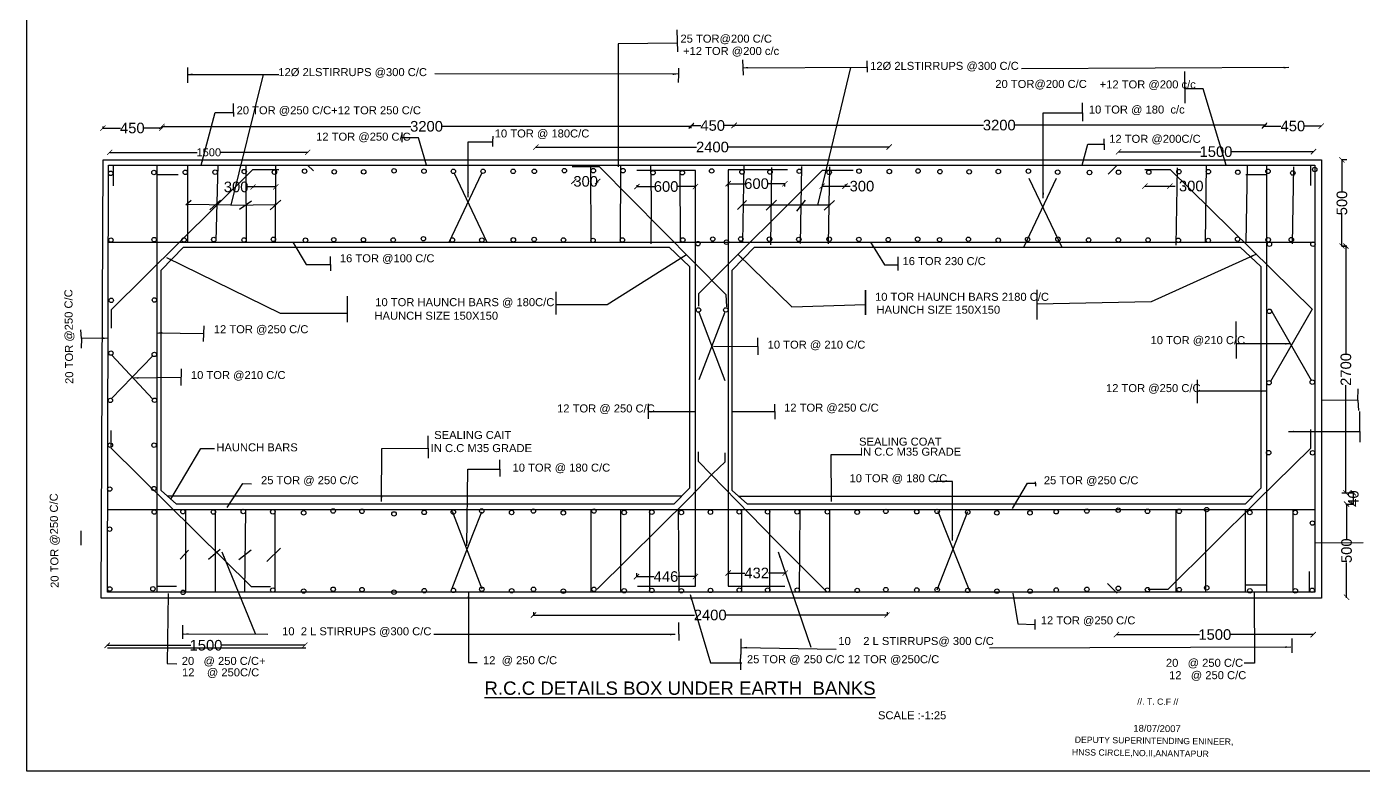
# Model space of a CAD drawing. Header units: inches. Extents: x -13849 to 398635, y 67945 to 292683.
# Drawn here: x 382672 to 392793, y 281879 to 287514 of the extents above; entities that cross this region are included whole.
import ezdxf

# ---------------------------------------------------------------- set-up
doc = ezdxf.new("R2010")
doc.units = ezdxf.units.IN
doc.header["$MEASUREMENT"] = 0
doc.layers.add('DRAWING', color=7, linetype='Continuous')
doc.layers.add('TEXT', color=7, linetype='Continuous')
doc.styles.get("Standard").update_dxf_attribs({"font": 'arial.ttf'})
doc.dimstyles.new('ST100', dxfattribs={"dimtxt": 80, "dimasz": 40, "dimexe": 0.18, "dimexo": 0.0625, "dimgap": 0.09, "dimtad": 0, "dimdec": 0, "dimzin": 0, "dimdsep": 46, "dimtxsty": 'Standard', "dimblk": 'ARCHTICK', "dimcen": 0.09, "dimadec": 0, "dimazin": 0, "dimtfac": 1, "dimtdec": 0, "dimtofl": 0, "dimtmove": 0, "dimatfit": 3, "dimfxl": 1, "dimtolj": 1, "dimtzin": 0, "dimarcsym": 0})

# ---------------------------------------------------------------- blocks, each defined once
blk = doc.blocks.new('_ArchTick')
at = {"color": 0, "linetype": 'ByBlock', "const_width": 0.15}
blk.add_lwpolyline([(-0.5, -0.5), (0.5, 0.5)], dxfattribs=at)
blk = doc.blocks.new('*D32')
at = {"layer": 'Defpoints', "color": 0, "transparency": 16777216}
for p in [(383301, 286562), (384800, 286563), (384800, 286562)]:
    blk.add_point(p, dxfattribs=at)
at = {"layer": 'TEXT', "color": 0, "lineweight": -2, "transparency": 16777216}
for p, q in [((383301, 286562), (383301, 286564)), ((383301, 286563), (383964, 286563)), ((384800, 286563), (384137, 286563)), ((384800, 286562), (384800, 286564))]:
    blk.add_line(p, q, dxfattribs=at)
at = {"layer": 'TEXT', "color": 0, "lineweight": -2, "transparency": 16777216, "xscale": 40, "yscale": 40, "zscale": 40, "rotation": 180}
blk.add_blockref('_ArchTick', (383301, 286563), dxfattribs=at)
at = {"layer": 'TEXT', "color": 0, "lineweight": -2, "transparency": 16777216, "xscale": 40, "yscale": 40, "zscale": 40}
blk.add_blockref('_ArchTick', (384800, 286563), dxfattribs=at)
at = {"layer": 'TEXT', "color": 0, "transparency": 16777216, "insert": (384051, 286563), "char_height": 60, "attachment_point": 5}
blk.add_mtext('\\A1;1500', dxfattribs=at)
blk = doc.blocks.new('*D33')
at = {"layer": 'Defpoints', "color": 0, "transparency": 16777216}
for p in [(386528, 286606), (389203, 286606), (389203, 286603)]:
    blk.add_point(p, dxfattribs=at)
at = {"layer": 'TEXT', "color": 0, "lineweight": -2, "transparency": 16777216}
for p, q in [((386528, 286606), (386528, 286603)), ((386528, 286603), (387745, 286603)), ((389203, 286603), (387985, 286603)), ((389203, 286606), (389203, 286603))]:
    blk.add_line(p, q, dxfattribs=at)
at = {"layer": 'TEXT', "color": 0, "lineweight": -2, "transparency": 16777216, "xscale": 40, "yscale": 40, "zscale": 40, "rotation": 180}
blk.add_blockref('_ArchTick', (386528, 286603), dxfattribs=at)
at = {"layer": 'TEXT', "color": 0, "lineweight": -2, "transparency": 16777216, "xscale": 40, "yscale": 40, "zscale": 40}
blk.add_blockref('_ArchTick', (389203, 286603), dxfattribs=at)
at = {"layer": 'TEXT', "color": 0, "transparency": 16777216, "insert": (387865, 286603), "char_height": 80, "attachment_point": 5}
blk.add_mtext('\\A1;2400', dxfattribs=at)
blk = doc.blocks.new('*D34')
at = {"layer": 'Defpoints', "color": 0, "transparency": 16777216}
for p in [(383249, 286758), (383696, 286758), (383696, 286747)]:
    blk.add_point(p, dxfattribs=at)
at = {"layer": 'TEXT', "color": 0, "lineweight": -2, "transparency": 16777216}
for p, q in [((383249, 286758), (383249, 286747)), ((383249, 286747), (383382, 286747)), ((383696, 286747), (383562, 286747)), ((383696, 286758), (383696, 286747))]:
    blk.add_line(p, q, dxfattribs=at)
at = {"layer": 'TEXT', "color": 0, "lineweight": -2, "transparency": 16777216, "xscale": 40, "yscale": 40, "zscale": 40, "rotation": 180}
blk.add_blockref('_ArchTick', (383249, 286747), dxfattribs=at)
at = {"layer": 'TEXT', "color": 0, "lineweight": -2, "transparency": 16777216, "xscale": 40, "yscale": 40, "zscale": 40}
blk.add_blockref('_ArchTick', (383696, 286747), dxfattribs=at)
at = {"layer": 'TEXT', "color": 0, "transparency": 16777216, "insert": (383472, 286747), "char_height": 80, "attachment_point": 5}
blk.add_mtext('\\A1;450', dxfattribs=at)
blk = doc.blocks.new('*D35')
at = {"layer": 'Defpoints', "color": 0, "transparency": 16777216}
for p in [(383696, 286747), (387705, 286760), (387705, 286747)]:
    blk.add_point(p, dxfattribs=at)
at = {"layer": 'TEXT', "color": 0, "lineweight": -2, "transparency": 16777216}
for p, q in [((383696, 286747), (383696, 286760)), ((383696, 286760), (385581, 286760)), ((387705, 286760), (385820, 286760)), ((387705, 286747), (387705, 286760))]:
    blk.add_line(p, q, dxfattribs=at)
at = {"layer": 'TEXT', "color": 0, "lineweight": -2, "transparency": 16777216, "xscale": 40, "yscale": 40, "zscale": 40, "rotation": 180}
blk.add_blockref('_ArchTick', (383696, 286760), dxfattribs=at)
at = {"layer": 'TEXT', "color": 0, "lineweight": -2, "transparency": 16777216, "xscale": 40, "yscale": 40, "zscale": 40}
blk.add_blockref('_ArchTick', (387705, 286760), dxfattribs=at)
at = {"layer": 'TEXT', "color": 0, "transparency": 16777216, "insert": (385700, 286760), "char_height": 80, "attachment_point": 5}
blk.add_mtext('\\A1;3200', dxfattribs=at)
blk = doc.blocks.new('*D36')
at = {"layer": 'Defpoints', "color": 0, "transparency": 16777216}
for p in [(387705, 286760), (388029, 286766), (388029, 286760)]:
    blk.add_point(p, dxfattribs=at)
at = {"layer": 'TEXT', "color": 0, "lineweight": -2, "transparency": 16777216}
for p, q in [((387705, 286760), (387705, 286766)), ((387705, 286766), (387777, 286766)), ((388029, 286766), (387957, 286766)), ((388029, 286760), (388029, 286766))]:
    blk.add_line(p, q, dxfattribs=at)
at = {"layer": 'TEXT', "color": 0, "lineweight": -2, "transparency": 16777216, "xscale": 40, "yscale": 40, "zscale": 40, "rotation": 180}
blk.add_blockref('_ArchTick', (387705, 286766), dxfattribs=at)
at = {"layer": 'TEXT', "color": 0, "lineweight": -2, "transparency": 16777216, "xscale": 40, "yscale": 40, "zscale": 40}
blk.add_blockref('_ArchTick', (388029, 286766), dxfattribs=at)
at = {"layer": 'TEXT', "color": 0, "transparency": 16777216, "insert": (387867, 286766), "char_height": 80, "attachment_point": 5}
blk.add_mtext('\\A1;450', dxfattribs=at)
blk = doc.blocks.new('*D37')
at = {"layer": 'Defpoints', "color": 0, "transparency": 16777216}
for p in [(388029, 286766), (392045, 286769), (392045, 286766)]:
    blk.add_point(p, dxfattribs=at)
at = {"layer": 'TEXT', "color": 0, "lineweight": -2, "transparency": 16777216}
for p, q in [((388029, 286766), (388029, 286769)), ((388029, 286769), (389918, 286769)), ((392045, 286769), (390157, 286769)), ((392045, 286766), (392045, 286769))]:
    blk.add_line(p, q, dxfattribs=at)
at = {"layer": 'TEXT', "color": 0, "lineweight": -2, "transparency": 16777216, "xscale": 40, "yscale": 40, "zscale": 40, "rotation": 180}
blk.add_blockref('_ArchTick', (388029, 286769), dxfattribs=at)
at = {"layer": 'TEXT', "color": 0, "lineweight": -2, "transparency": 16777216, "xscale": 40, "yscale": 40, "zscale": 40}
blk.add_blockref('_ArchTick', (392045, 286769), dxfattribs=at)
at = {"layer": 'TEXT', "color": 0, "transparency": 16777216, "insert": (390037, 286769), "char_height": 80, "attachment_point": 5}
blk.add_mtext('\\A1;3200', dxfattribs=at)
blk = doc.blocks.new('*D38')
at = {"layer": 'Defpoints', "color": 0, "transparency": 16777216}
for p in [(392045, 286766), (392475, 286766), (392475, 286762)]:
    blk.add_point(p, dxfattribs=at)
at = {"layer": 'TEXT', "color": 0, "lineweight": -2, "transparency": 16777216}
for p, q in [((392045, 286766), (392045, 286762)), ((392045, 286762), (392170, 286762)), ((392475, 286762), (392350, 286762)), ((392475, 286766), (392475, 286762))]:
    blk.add_line(p, q, dxfattribs=at)
at = {"layer": 'TEXT', "color": 0, "lineweight": -2, "transparency": 16777216, "xscale": 40, "yscale": 40, "zscale": 40, "rotation": 180}
blk.add_blockref('_ArchTick', (392045, 286762), dxfattribs=at)
at = {"layer": 'TEXT', "color": 0, "lineweight": -2, "transparency": 16777216, "xscale": 40, "yscale": 40, "zscale": 40}
blk.add_blockref('_ArchTick', (392475, 286762), dxfattribs=at)
at = {"layer": 'TEXT', "color": 0, "transparency": 16777216, "insert": (392260, 286762), "char_height": 80, "attachment_point": 5}
blk.add_mtext('\\A1;450', dxfattribs=at)
blk = doc.blocks.new('*D39')
at = {"layer": 'Defpoints', "color": 0, "transparency": 16777216}
for p in [(392669, 286506), (392632, 285854), (392669, 285854)]:
    blk.add_point(p, dxfattribs=at)
at = {"layer": 'TEXT', "color": 0, "lineweight": -2, "transparency": 16777216}
for p, q in [((392669, 286506), (392631, 286506)), ((392632, 286506), (392632, 286268)), ((392632, 285854), (392632, 286092)), ((392669, 285854), (392631, 285854))]:
    blk.add_line(p, q, dxfattribs=at)
at = {"layer": 'TEXT', "color": 0, "lineweight": -2, "transparency": 16777216, "xscale": 40, "yscale": 40, "zscale": 40}
for p, rotation in [((392632, 286506), 90), ((392632, 285854), 270)]:
    blk.add_blockref('_ArchTick', p, dxfattribs=dict(at, rotation=rotation))
at = {"layer": 'TEXT', "color": 0, "transparency": 16777216, "insert": (392632, 286180), "char_height": 80, "attachment_point": 5, "rotation": 90}
blk.add_mtext('\\A1;500', dxfattribs=at)
blk = doc.blocks.new('*D40')
at = {"layer": 'Defpoints', "color": 0, "transparency": 16777216}
for p in [(392632, 285854), (392632, 283986), (392662, 283986)]:
    blk.add_point(p, dxfattribs=at)
at = {"layer": 'TEXT', "color": 0, "lineweight": -2, "transparency": 16777216}
for p, q in [((392632, 285854), (392662, 285854)), ((392662, 285854), (392662, 285040)), ((392662, 283986), (392662, 284800)), ((392632, 283986), (392662, 283986))]:
    blk.add_line(p, q, dxfattribs=at)
at = {"layer": 'TEXT', "color": 0, "lineweight": -2, "transparency": 16777216, "xscale": 40, "yscale": 40, "zscale": 40}
for p, rotation in [((392662, 285854), 90), ((392662, 283986), 270)]:
    blk.add_blockref('_ArchTick', p, dxfattribs=dict(at, rotation=rotation))
at = {"layer": 'TEXT', "color": 0, "transparency": 16777216, "insert": (392662, 284920), "char_height": 80, "attachment_point": 5, "rotation": 90}
blk.add_mtext('\\A1;2700', dxfattribs=at)
blk = doc.blocks.new('*D41')
at = {"layer": 'Defpoints', "color": 0, "transparency": 16777216}
for p in [(392662, 283986), (392662, 283901), (392718, 283901)]:
    blk.add_point(p, dxfattribs=at)
at = {"layer": 'TEXT', "color": 0, "lineweight": -2, "transparency": 16777216}
for p, q in [((392662, 283986), (392718, 283986)), ((392662, 283901), (392718, 283901)), ((392718, 283986), (392718, 283901))]:
    blk.add_line(p, q, dxfattribs=at)
at = {"layer": 'TEXT', "color": 0, "lineweight": -2, "transparency": 16777216, "xscale": 40, "yscale": 40, "zscale": 40}
for p, rotation in [((392718, 283986), 90), ((392718, 283901), 270)]:
    blk.add_blockref('_ArchTick', p, dxfattribs=dict(at, rotation=rotation))
at = {"layer": 'TEXT', "color": 0, "transparency": 16777216, "insert": (392718, 283943), "char_height": 80, "attachment_point": 5, "rotation": 90}
blk.add_mtext('\\A1;40', dxfattribs=at)
blk = doc.blocks.new('*D42')
at = {"layer": 'Defpoints', "color": 0, "transparency": 16777216}
for p in [(392662, 283901), (392662, 283196), (392667, 283196)]:
    blk.add_point(p, dxfattribs=at)
at = {"layer": 'TEXT', "color": 0, "lineweight": -2, "transparency": 16777216}
for p, q in [((392662, 283901), (392667, 283901)), ((392667, 283901), (392667, 283637)), ((392667, 283196), (392667, 283460)), ((392662, 283196), (392667, 283196))]:
    blk.add_line(p, q, dxfattribs=at)
at = {"layer": 'TEXT', "color": 0, "lineweight": -2, "transparency": 16777216, "xscale": 40, "yscale": 40, "zscale": 40}
for p, rotation in [((392667, 283901), 90), ((392667, 283196), 270)]:
    blk.add_blockref('_ArchTick', p, dxfattribs=dict(at, rotation=rotation))
at = {"layer": 'TEXT', "color": 0, "transparency": 16777216, "insert": (392667, 283548), "char_height": 80, "attachment_point": 5, "rotation": 90}
blk.add_mtext('\\A1;500', dxfattribs=at)
blk = doc.blocks.new('*D25')
at = {"layer": 'Defpoints', "color": 0, "transparency": 16777216}
for p in [(386815, 286335), (386996, 286343), (386996, 286335)]:
    blk.add_point(p, dxfattribs=at)
at = {"layer": 'TEXT', "color": 0, "lineweight": -2, "transparency": 16777216}
for p, q in [((386815, 286335), (386815, 286343)), ((386815, 286343), (386817, 286343)), ((386996, 286343), (386994, 286343)), ((386996, 286335), (386996, 286343))]:
    blk.add_line(p, q, dxfattribs=at)
at = {"layer": 'TEXT', "color": 0, "lineweight": -2, "transparency": 16777216, "xscale": 40, "yscale": 40, "zscale": 40, "rotation": 180}
blk.add_blockref('_ArchTick', (386815, 286343), dxfattribs=at)
at = {"layer": 'TEXT', "color": 0, "lineweight": -2, "transparency": 16777216, "xscale": 40, "yscale": 40, "zscale": 40}
blk.add_blockref('_ArchTick', (386996, 286343), dxfattribs=at)
at = {"layer": 'TEXT', "color": 0, "transparency": 16777216, "insert": (386905, 286343), "char_height": 80, "attachment_point": 5}
blk.add_mtext('\\A1;300', dxfattribs=at)
blk = doc.blocks.new('*D43')
at = {"layer": 'Defpoints', "color": 0, "transparency": 16777216}
for p in [(387293, 286315), (387736, 286315), (387736, 286304)]:
    blk.add_point(p, dxfattribs=at)
at = {"layer": 'TEXT', "color": 0, "lineweight": -2, "transparency": 16777216}
for p, q in [((387293, 286315), (387293, 286304)), ((387293, 286304), (387426, 286304)), ((387736, 286304), (387603, 286304)), ((387736, 286315), (387736, 286304))]:
    blk.add_line(p, q, dxfattribs=at)
at = {"layer": 'TEXT', "color": 0, "lineweight": -2, "transparency": 16777216, "xscale": 40, "yscale": 40, "zscale": 40, "rotation": 180}
blk.add_blockref('_ArchTick', (387293, 286304), dxfattribs=at)
at = {"layer": 'TEXT', "color": 0, "lineweight": -2, "transparency": 16777216, "xscale": 40, "yscale": 40, "zscale": 40}
blk.add_blockref('_ArchTick', (387736, 286304), dxfattribs=at)
at = {"layer": 'TEXT', "color": 0, "transparency": 16777216, "insert": (387514, 286304), "char_height": 80, "attachment_point": 5}
blk.add_mtext('\\A1;600', dxfattribs=at)
blk = doc.blocks.new('*D44')
at = {"layer": 'Defpoints', "color": 0, "transparency": 16777216}
for p in [(388414, 286326), (387984, 286304), (388414, 286304)]:
    blk.add_point(p, dxfattribs=at)
at = {"layer": 'TEXT', "color": 0, "lineweight": -2, "transparency": 16777216}
for p, q in [((387984, 286304), (387984, 286326)), ((387984, 286326), (388111, 286326)), ((388414, 286326), (388288, 286326)), ((388414, 286304), (388414, 286326))]:
    blk.add_line(p, q, dxfattribs=at)
at = {"layer": 'TEXT', "color": 0, "lineweight": -2, "transparency": 16777216, "xscale": 40, "yscale": 40, "zscale": 40, "rotation": 180}
blk.add_blockref('_ArchTick', (387984, 286326), dxfattribs=at)
at = {"layer": 'TEXT', "color": 0, "lineweight": -2, "transparency": 16777216, "xscale": 40, "yscale": 40, "zscale": 40}
blk.add_blockref('_ArchTick', (388414, 286326), dxfattribs=at)
at = {"layer": 'TEXT', "color": 0, "transparency": 16777216, "insert": (388199, 286326), "char_height": 80, "attachment_point": 5}
blk.add_mtext('\\A1;600', dxfattribs=at)
blk = doc.blocks.new('*D26')
at = {"layer": 'Defpoints', "color": 0, "transparency": 16777216}
for p in [(388696, 286321), (388869, 286321), (388869, 286307)]:
    blk.add_point(p, dxfattribs=at)
at = {"layer": 'TEXT', "color": 0, "lineweight": -2, "transparency": 16777216}
for p, q in [((388696, 286321), (388696, 286307)), ((388869, 286321), (388869, 286307)), ((388696, 286307), (388869, 286307)), ((388869, 286307), (388909, 286307))]:
    blk.add_line(p, q, dxfattribs=at)
at = {"layer": 'TEXT', "color": 0, "lineweight": -2, "transparency": 16777216, "xscale": 40, "yscale": 40, "zscale": 40, "rotation": 180}
blk.add_blockref('_ArchTick', (388696, 286307), dxfattribs=at)
at = {"layer": 'TEXT', "color": 0, "lineweight": -2, "transparency": 16777216, "xscale": 40, "yscale": 40, "zscale": 40}
blk.add_blockref('_ArchTick', (388869, 286307), dxfattribs=at)
at = {"layer": 'TEXT', "color": 0, "transparency": 16777216, "insert": (388997, 286307), "char_height": 80, "attachment_point": 5}
blk.add_mtext('\\A1;300', dxfattribs=at)
blk = doc.blocks.new('*D27')
at = {"layer": 'Defpoints', "color": 0, "transparency": 16777216}
for p in [(391140, 286308), (391329, 286308), (391329, 286308)]:
    blk.add_point(p, dxfattribs=at)
at = {"layer": 'TEXT', "color": 0, "lineweight": -2, "transparency": 16777216}
for p, q in [((391140, 286308), (391140, 286308)), ((391140, 286308), (391329, 286308)), ((391329, 286308), (391329, 286308)), ((391329, 286308), (391369, 286308))]:
    blk.add_line(p, q, dxfattribs=at)
at = {"layer": 'TEXT', "color": 0, "lineweight": -2, "transparency": 16777216, "xscale": 40, "yscale": 40, "zscale": 40, "rotation": 180}
blk.add_blockref('_ArchTick', (391140, 286308), dxfattribs=at)
at = {"layer": 'TEXT', "color": 0, "lineweight": -2, "transparency": 16777216, "xscale": 40, "yscale": 40, "zscale": 40}
blk.add_blockref('_ArchTick', (391329, 286308), dxfattribs=at)
at = {"layer": 'TEXT', "color": 0, "transparency": 16777216, "insert": (391475, 286308), "char_height": 80, "attachment_point": 5}
blk.add_mtext('\\A1; 300', dxfattribs=at)
blk = doc.blocks.new('*D28')
at = {"layer": 'Defpoints', "color": 0, "transparency": 16777216}
for p in [(390940, 286568), (392416, 286568), (392416, 286568)]:
    blk.add_point(p, dxfattribs=at)
at = {"layer": 'TEXT', "color": 0, "lineweight": -2, "transparency": 16777216}
for p, q in [((390940, 286568), (390940, 286568)), ((390940, 286568), (391563, 286568)), ((392416, 286568), (391794, 286568)), ((392416, 286568), (392416, 286568))]:
    blk.add_line(p, q, dxfattribs=at)
at = {"layer": 'TEXT', "color": 0, "lineweight": -2, "transparency": 16777216, "xscale": 40, "yscale": 40, "zscale": 40, "rotation": 180}
blk.add_blockref('_ArchTick', (390940, 286568), dxfattribs=at)
at = {"layer": 'TEXT', "color": 0, "lineweight": -2, "transparency": 16777216, "xscale": 40, "yscale": 40, "zscale": 40}
blk.add_blockref('_ArchTick', (392416, 286568), dxfattribs=at)
at = {"layer": 'TEXT', "color": 0, "transparency": 16777216, "insert": (391678, 286568), "char_height": 80, "attachment_point": 5}
blk.add_mtext('\\A1;1500', dxfattribs=at)
blk = doc.blocks.new('*D45')
at = {"layer": 'Defpoints', "color": 0, "transparency": 16777216}
for p in [(387984, 283375), (388416, 283379), (388416, 283375)]:
    blk.add_point(p, dxfattribs=at)
at = {"layer": 'TEXT', "color": 0, "lineweight": -2, "transparency": 16777216}
for p, q in [((387984, 283375), (387984, 283379)), ((387984, 283379), (388110, 283379)), ((388416, 283379), (388290, 283379)), ((388416, 283375), (388416, 283379))]:
    blk.add_line(p, q, dxfattribs=at)
at = {"layer": 'TEXT', "color": 0, "lineweight": -2, "transparency": 16777216, "xscale": 40, "yscale": 40, "zscale": 40, "rotation": 180}
blk.add_blockref('_ArchTick', (387984, 283379), dxfattribs=at)
at = {"layer": 'TEXT', "color": 0, "lineweight": -2, "transparency": 16777216, "xscale": 40, "yscale": 40, "zscale": 40}
blk.add_blockref('_ArchTick', (388416, 283379), dxfattribs=at)
at = {"layer": 'TEXT', "color": 0, "transparency": 16777216, "insert": (388200, 283379), "char_height": 80, "attachment_point": 5}
blk.add_mtext('\\A1;432', dxfattribs=at)
blk = doc.blocks.new('*D46')
at = {"layer": 'Defpoints', "color": 0, "transparency": 16777216}
for p in [(387290, 283379), (387290, 283352), (387736, 283379)]:
    blk.add_point(p, dxfattribs=at)
at = {"layer": 'TEXT', "color": 0, "lineweight": -2, "transparency": 16777216}
for p, q in [((387290, 283379), (387290, 283352)), ((387290, 283352), (387423, 283352)), ((387736, 283352), (387603, 283352)), ((387736, 283379), (387736, 283352))]:
    blk.add_line(p, q, dxfattribs=at)
at = {"layer": 'TEXT', "color": 0, "lineweight": -2, "transparency": 16777216, "xscale": 40, "yscale": 40, "zscale": 40, "rotation": 180}
blk.add_blockref('_ArchTick', (387290, 283352), dxfattribs=at)
at = {"layer": 'TEXT', "color": 0, "lineweight": -2, "transparency": 16777216, "xscale": 40, "yscale": 40, "zscale": 40}
blk.add_blockref('_ArchTick', (387736, 283352), dxfattribs=at)
at = {"layer": 'TEXT', "color": 0, "transparency": 16777216, "insert": (387513, 283352), "char_height": 80, "attachment_point": 5}
blk.add_mtext('\\A1;446', dxfattribs=at)
blk = doc.blocks.new('*D29')
at = {"layer": 'Defpoints', "color": 0, "transparency": 16777216}
for p in [(386510, 283083), (389187, 283083), (389187, 283061)]:
    blk.add_point(p, dxfattribs=at)
at = {"layer": 'TEXT', "color": 0, "lineweight": -2, "transparency": 16777216}
for p, q in [((386510, 283083), (386510, 283061)), ((389187, 283083), (389187, 283061)), ((386510, 283061), (387728, 283061)), ((389187, 283061), (387968, 283061))]:
    blk.add_line(p, q, dxfattribs=at)
at = {"layer": 'TEXT', "color": 0, "lineweight": -2, "transparency": 16777216, "xscale": 40, "yscale": 40, "zscale": 40, "rotation": 180}
blk.add_blockref('_ArchTick', (386510, 283061), dxfattribs=at)
at = {"layer": 'TEXT', "color": 0, "lineweight": -2, "transparency": 16777216, "xscale": 40, "yscale": 40, "zscale": 40}
blk.add_blockref('_ArchTick', (389187, 283061), dxfattribs=at)
at = {"layer": 'TEXT', "color": 0, "transparency": 16777216, "insert": (387848, 283061), "char_height": 80, "attachment_point": 5}
blk.add_mtext('\\A1;2400', dxfattribs=at)
blk = doc.blocks.new('*D30')
at = {"layer": 'Defpoints', "color": 0, "transparency": 16777216}
for p in [(390924, 282913), (392414, 282913), (392414, 282913)]:
    blk.add_point(p, dxfattribs=at)
at = {"layer": 'TEXT', "color": 0, "lineweight": -2, "transparency": 16777216}
for p, q in [((390924, 282913), (390924, 282913)), ((390924, 282913), (391553, 282913)), ((392414, 282913), (391784, 282913)), ((392414, 282913), (392414, 282913))]:
    blk.add_line(p, q, dxfattribs=at)
at = {"layer": 'TEXT', "color": 0, "lineweight": -2, "transparency": 16777216, "xscale": 40, "yscale": 40, "zscale": 40, "rotation": 180}
blk.add_blockref('_ArchTick', (390924, 282913), dxfattribs=at)
at = {"layer": 'TEXT', "color": 0, "lineweight": -2, "transparency": 16777216, "xscale": 40, "yscale": 40, "zscale": 40}
blk.add_blockref('_ArchTick', (392414, 282913), dxfattribs=at)
at = {"layer": 'TEXT', "color": 0, "transparency": 16777216, "insert": (391669, 282913), "char_height": 80, "attachment_point": 5}
blk.add_mtext('\\A1;1500', dxfattribs=at)
blk = doc.blocks.new('*D31')
at = {"layer": 'Defpoints', "color": 0, "transparency": 16777216}
for p in [(383282, 282835), (384778, 282835), (384778, 282832)]:
    blk.add_point(p, dxfattribs=at)
at = {"layer": 'TEXT', "color": 0, "lineweight": -2, "transparency": 16777216}
for p, q in [((383282, 282835), (383282, 282832)), ((383282, 282832), (383915, 282832)), ((384778, 282832), (384146, 282832)), ((384778, 282835), (384778, 282832))]:
    blk.add_line(p, q, dxfattribs=at)
at = {"layer": 'TEXT', "color": 0, "lineweight": -2, "transparency": 16777216, "xscale": 40, "yscale": 40, "zscale": 40, "rotation": 180}
blk.add_blockref('_ArchTick', (383282, 282832), dxfattribs=at)
at = {"layer": 'TEXT', "color": 0, "lineweight": -2, "transparency": 16777216, "xscale": 40, "yscale": 40, "zscale": 40}
blk.add_blockref('_ArchTick', (384778, 282832), dxfattribs=at)
at = {"layer": 'TEXT', "color": 0, "transparency": 16777216, "insert": (384030, 282832), "char_height": 80, "attachment_point": 5}
blk.add_mtext('\\A1;1500', dxfattribs=at)
blk = doc.blocks.new('*D47')
at = {"layer": 'Defpoints', "color": 0, "transparency": 16777216}
for p in [(384386, 286301), (384386, 286297), (384558, 286285)]:
    blk.add_point(p, dxfattribs=at)
at = {"layer": 'TEXT', "color": 0, "lineweight": -2, "transparency": 16777216}
for p, q in [((384386, 286301), (384346, 286301)), ((384386, 286297), (384386, 286301)), ((384558, 286301), (384386, 286301)), ((384558, 286285), (384558, 286301))]:
    blk.add_line(p, q, dxfattribs=at)
at = {"layer": 'TEXT', "color": 0, "lineweight": -2, "transparency": 16777216, "xscale": 40, "yscale": 40, "zscale": 40, "rotation": 180}
blk.add_blockref('_ArchTick', (384386, 286301), dxfattribs=at)
at = {"layer": 'TEXT', "color": 0, "lineweight": -2, "transparency": 16777216, "xscale": 40, "yscale": 40, "zscale": 40}
blk.add_blockref('_ArchTick', (384558, 286301), dxfattribs=at)
at = {"layer": 'TEXT', "color": 0, "transparency": 16777216, "insert": (384258, 286301), "char_height": 80, "attachment_point": 5}
blk.add_mtext('\\A1;300', dxfattribs=at)

msp = doc.modelspace()

# ---------------------------------------------------------------- linework, layer by layer
at = {"layer": 'DRAWING'}
for points in [[(383251.1, 286507.5), (392477, 286507.5), (392477, 283187.9), (383236, 283187.9), (383251.1, 286507.5)], [(383292.7, 286466.6), (392425.7, 286466.6), (392425.7, 283233.1), (383285.2, 283233.1), (383292.7, 286466.6)], [(384580.5, 286431.1), (384381.2, 286431.1), (383830.5, 285883.5), (383312.1, 285372), (383312.1, 285233.1)], [(383326.3, 286466.6), (383326.3, 286309.8)], [(383658.9, 286466.6), (383658.9, 283859.8), (383658.9, 283233.1)], [(384799.5, 286466.6), (384844.1, 286422.3)], [(386803.1, 286455.6), (387006.7, 286455.6), (387967.6, 285488), (387970.9, 285395.1)], [(387297.2, 283279), (387736, 283279), (387736, 286425.9), (387291.8, 286425.9)], [(387761.5, 285398), (387761.5, 285495.4), (388697.3, 286428.8)], [(388433.5, 286430.1), (387984, 286430.1), (387984, 283278.6), (388413.5, 283278.6)], [(388697.3, 286428.8), (388931.5, 286428.8)], [(390929.7, 286466.6), (390861.2, 286398)], [(391138.6, 286433), (391330.7, 286433), (392405.3, 285375.4), (392092, 284829)], [(392059.5, 286466.6), (392059.5, 283233.1)], [(392393.2, 286466.6), (392393.9, 286312.7)], [(383658.9, 286395.3), (383819, 286395.3)], [(385870.4, 285883.5), (386118.4, 286406.8)], [(385908.2, 286405.1), (386157.5, 285883.5)], [(390223.2, 285845), (390471.2, 286368.3)], [(390261, 286366.7), (390510.3, 285845)], [(391903.6, 286395.9), (392059.5, 286395.9)], [(383291.3, 285883.5), (392425.7, 285883.5)], [(383860.1, 285845.8), (387537.5, 285845.8), (387692, 285700), (387692, 284021.3), (387573.2, 283900.5), (383805.7, 283900.5), (383690.2, 284004.5), (383690.2, 285671.4), (383860.1, 285845.8)], [(384686.8, 285883.5), (384789.1, 285715.5), (384973.5, 285715.5), (384973.5, 285775.9)], [(388184.7, 285845.8), (391862.1, 285845.8), (392016.6, 285700), (392016.6, 284021.3), (391897.8, 283900.5), (388130.3, 283900.5), (388014.8, 284004.5), (388014.8, 285671.4), (388184.7, 285845.8)], [(384973.5, 285715.5), (384973.5, 285665.7)], [(392400.9, 284837), (392093, 285373.7)], [(383313.6, 284699.6), (383626.8, 285022.6)], [(383315.4, 285029.9), (383626.8, 284695.9)], [(383308.1, 284457.1), (383308.1, 284325.4), (384166, 283481.6), (384372.7, 283277.4), (384517.9, 283277.4)], [(391164.5, 283255.9), (391315.2, 283255.9), (391988.6, 283923.5), (392395, 284325.1), (392395, 284465.1)], [(387757.3, 284297.2), (387757.3, 284226.6), (388151.5, 283821.1), (388343.6, 283625.2), (388732.6, 283233.1)], [(386991.3, 283255.7), (387692.2, 283947.2), (387866.1, 284129.4), (387961.5, 284221.1), (387961.5, 284289.8)], [(387632.6, 283960.9), (383738.2, 283960.9)], [(388062.7, 283961.4), (391957.2, 283960.9)], [(383286.7, 283859.1), (387732.2, 283859.1), (392425.7, 283859.1)], [(383874, 283859.1), (383874, 283233.1)], [(384102.8, 283233.1), (384102.8, 283859.1)], [(384328.2, 283859.1), (384321.3, 283233.1)], [(384553.6, 283233.1), (384553.6, 283859.1)], [(385892.8, 283257.2), (386051.8, 283670.9), (386119.6, 283841)], [(385895.1, 283846.4), (386119.7, 283260.3)], [(386944.7, 283859.1), (386944.7, 283233.1)], [(387167.6, 283859.1), (387167.6, 283233.1)], [(387388.8, 283859.1), (387388.8, 283233.1)], [(387612.9, 283233.1), (387607.6, 283859.1)], [(388085.7, 283859.1), (388085.7, 283233.1)], [(388300.4, 283233.1), (388300.4, 283859.1)], [(388527, 283859.1), (388521.6, 283233.1)], [(388753, 283233.1), (388753, 283859.1)], [(389567.8, 283252.1), (389798.9, 283845.3)], [(389572.3, 283848), (389810.3, 283244.7)], [(391375.2, 283859.1), (391375.2, 283233.1)], [(391598.9, 283859.1), (391598.9, 283233.1)], [(391901.5, 283233.1), (391901.5, 283286.5), (391901.5, 283859.1)], [(392261.2, 283859.1), (392261.2, 283233.1)], [(392383.2, 283390.2), (392383.2, 283233.1)], [(392059.5, 283286.5), (391901.5, 283286.5)]]:
    msp.add_lwpolyline(points, dxfattribs=at)
at = {"layer": 'TEXT'}
msp.add_lwpolyline([(382672.5, 292682.7), (398117.4, 292682.7), (398117.4, 281878.7), (382672.5, 281878.7)], close=True, dxfattribs=at)
for points in [[(387596.1, 287491.2), (387599.4, 287322.9)], [(387600.6, 287388.4), (387151.7, 287385), (387150.8, 286452.5)], [(388093, 287262.2), (388096.4, 287146.9)], [(389037, 287208.4), (389036.2, 287255.9)], [(383891, 287204.6), (383890.1, 287154.1), (383889.7, 287090.2)], [(384462.2, 287152.6), (384217.6, 286163.8), (384557.4, 286167.7)], [(387607.2, 287199.2), (387606.7, 287153.6), (387605.3, 287093)], [(388662.1, 286164.2), (388912.2, 287204.7)], [(389037, 287209.6), (389035.7, 287170.4)], [(391441.2, 287043.1), (391441.2, 287176.1)], [(391441.2, 287043.1), (391441.2, 286935)], [(384237.7, 286866), (384237.7, 286931.7)], [(390668.2, 286863.5), (390668.2, 286937.9)], [(384237.7, 286866), (384237.7, 286834.6)], [(390668.2, 286863.5), (390668.2, 286799)], [(385512.5, 286712.4), (385513.3, 286671.9), (385513.3, 286639.6)], [(386201.4, 286684.4), (386198.5, 286643.6), (386198.5, 286606.5)], [(390663.7, 286466.6), (390706.9, 286624.4), (390830.6, 286624.4), (390830.6, 286665.4)], [(390830.6, 286624.4), (390830.6, 286581.8)], [(383888.8, 286466.6), (383888.8, 285882)], [(384118.4, 286467), (384105.7, 285892.5)], [(384332.7, 286466.5), (384333.9, 285884.1)], [(384557.2, 285882.2), (384559.7, 286466.2)], [(386942.3, 286455.1), (386944.3, 285881.2)], [(387169.1, 285882.9), (387171.4, 286467.1)], [(387395.6, 286466.6), (387400.1, 286210), (387399.4, 285870.9)], [(387623.8, 285882.7), (387621, 286426.4)], [(388103, 286467.8), (388093.6, 285884.1)], [(388313.2, 286447.8), (388303.8, 285864.1)], [(388539.5, 286455.8), (388530.1, 285872.1)], [(388751.7, 286453.8), (388742.3, 285870.1)], [(391383.2, 286444.9), (391373.8, 285861.2)], [(391604.7, 286466), (391595.3, 285882.3)], [(391914.5, 286464.3), (391905.1, 285880.6)], [(392264.4, 286453.8), (392255, 285870.1)], [(383918.7, 286199), (383877.1, 286163.3)], [(384219.3, 286163.8), (383889, 286167.5)], [(384138.7, 286201.7), (384058.5, 286126.9)], [(384374.7, 286194), (384283.7, 286131.1)], [(384596.5, 286201.1), (384515.6, 286128.1)], [(388122.2, 286197.6), (388055.5, 286129.4)], [(388756.8, 286162.4), (388086.8, 286162.4)], [(388350.6, 286200.4), (388270.8, 286125.6)], [(388566.6, 286200.4), (388500.3, 286118.3)], [(388788.7, 286197.9), (388710.2, 286124.4)], [(389270, 285773.3), (389270, 285669.4)], [(389022.8, 285519), (389022.8, 285333.3)], [(389022.8, 285333.3), (389022.8, 285519)], [(390321.1, 285521.3), (390321.1, 285298)], [(385099.4, 285474.3), (385099.4, 285277.5)], [(386678.6, 285507.7), (386678.6, 285335)], [(387762.2, 285353.5), (387959.5, 284837.1)], [(387764.6, 284844.1), (387960.3, 285355.1)], [(384012.9, 285251.1), (384009.7, 285131.5)], [(391829.6, 285113.9), (391829.6, 285281.8)], [(383086, 285155.1), (383084.9, 285081.1)], [(388209.1, 285094.8), (388209.4, 285159.3)], [(391829.6, 285113.9), (391829.6, 285003.3)], [(387873.8, 285096.6), (388209.1, 285094.8)], [(388209.1, 285094.8), (388208.7, 285030.3)], [(383842.8, 284923.5), (383839.6, 284799.1)], [(391535.3, 284842.6), (391535.3, 284663.7)], [(392477.4, 284689.7), (392752.2, 284686.6), (392754, 284772.9)], [(387379.1, 284658.9), (387378.2, 284545)], [(387378.7, 284601.9), (387736, 284601.9)], [(388014.8, 284602.3), (388337.9, 284600.6), (388337.6, 284542.8)], [(388337.9, 284600.6), (388338.2, 284657.9)], [(392752.2, 284687.2), (392757.7, 284608.3)], [(392767.4, 284449.7), (392767.4, 284601.9)], [(385712.7, 284323.6), (385712.1, 284417.6)], [(392767.4, 284449.7), (392767.4, 284369.6)], [(385712.7, 284323.6), (385713.3, 284248.2)], [(386254.7, 284164.6), (386255.2, 284234.9)], [(386254.7, 284164.6), (386254.4, 284108.8)], [(390136.8, 283867.5), (390251.8, 284058), (390312.2, 284058.2), (390312.2, 284037)], [(390312.2, 284058.2), (390312.2, 284069.3)], [(383081.2, 283698.5), (383081.2, 283590)], [(392422.8, 283607.8), (392793, 283609.5)], [(383897.9, 283552.3), (383833.2, 283484.2)], [(384137.4, 283558.4), (384048.2, 283482.5)], [(384371.8, 283553.2), (384279.1, 283479.9)], [(384593.8, 283567.2), (384490.7, 283465.9)], [(390929.2, 283225.9), (390856.4, 283299.4)], [(383658.9, 283280.7), (383807.5, 283280.7)], [(383852.6, 282984.3), (383852.6, 282881.9)], [(387611, 282915.6), (387611, 283003.8)], [(390307.3, 283027.6), (390307.3, 282951.6)], [(387611, 282915.6), (387611, 282868)], [(388080.5, 282881.7), (388080.5, 282763.5)], [(392252, 282883), (392252, 282773.8)], [(383285.1, 282813.6), (384785.1, 282813.6)], [(388076.9, 282699.9), (388080.5, 282763.5)], [(388076.9, 282699.9), (388076.9, 282645.2)]]:
    msp.add_lwpolyline(points, dxfattribs=at)
for centre in [(383307.8, 286404.1), (383635.6, 286410.6), (383872.9, 286411.8), (384099.6, 286413.1), (384319.6, 286417.7), (384548.2, 286413), (384776.8, 286420.4), (385001.2, 286416), (385224.1, 286416), (385454.2, 286423.3), (385681.1, 286420.6), (385903.4, 286419.8), (386128, 286420.2), (386355.9, 286419.7), (386516.2, 286419.7), (386744.1, 286424.7), (386962.9, 286424.7), (387187.8, 286424.7), (387414.8, 286408.9), (387637.2, 286408.9), (387858.8, 286422.5), (388088.5, 286414.1), (388300.9, 286413.9), (388522.1, 286420.2), (388748.7, 286411.5), (388974.7, 286420.4), (389204.7, 286418.5), (389422.2, 286422), (389587.5, 286417), (389809.3, 286415.7), (390029.7, 286418.2), (390257.7, 286420.8), (390479.5, 286413.2), (390720.3, 286410.5), (390939.7, 286412.7), (391169, 286412.7), (391397.2, 286417.1), (391620.7, 286417.1), (391843.4, 286412.7), (392071.6, 286419.3), (392260, 286407.2), (392425.7, 286433.7), (383310.1, 285899), (383637.7, 285902.5), (383863.6, 285900.2), (384088.8, 285903.3), (384318.5, 285899.9), (384540.6, 285905), (384783.2, 285898.2), (384997.6, 285901.6), (385222.1, 285901.5), (385447.6, 285899.8), (385676.5, 285909.2), (385896.2, 285899.8), (386118.8, 285899), (386357.1, 285900.7), (386515.1, 285904.1), (386736.8, 285900), (386960.9, 285896.5), (387183, 285900), (387640.4, 285899.9), (387867.1, 285906.8), (388079.8, 285907.6), (388297.1, 285905.9), (388519.2, 285904.2), (388749, 285905.9), (388973.8, 285904.3), (389196.5, 285902.7), (389418.8, 285906.1), (389584.9, 285901.8), (389803.4, 285905.2), (390029.2, 285898.4), (390251.2, 285904.2), (390481.3, 285905.7), (390713.5, 285900.2), (390938.5, 285900.2), (391163.9, 285900.2), (391393.2, 285897.6), (391619.5, 285896.7), (391841.5, 285906.2), (392073.4, 285900.9), (392248.4, 285902.3), (387755.2, 285871.8), (387971.3, 285883.5), (392082.8, 285868.4), (392412, 285868.1), (383312.3, 285443.1), (383639.4, 285445.9), (387759.1, 285370), (387966.6, 285370.5), (392083, 285359.8), (383310, 285043.7), (383638.8, 285033.5), (392079.3, 284819.5), (392407.5, 284823.6), (383306.2, 284685.6), (383640.4, 284686.7), (383305.5, 284346.5), (383637, 284346.9), (392077.1, 284290.2), (392409.3, 284289.1), (383301.2, 284014.7), (383635.2, 284018.3), (383637.9, 283841.1), (383855.4, 283843.7), (384086.3, 283841.2), (384312.6, 283845), (384536, 283842.2), (384769.5, 283834.9), (384992.9, 283848.6), (385210.8, 283845.9), (385453.5, 283826.6), (385682.4, 283837.6), (385903, 283840.4), (386118.1, 283848.6), (386344, 283837.1), (386509.5, 283848.1), (386735.6, 283834.4), (386967.3, 283848.1), (387196.2, 283837.1), (387405.8, 283839.9), (387629.1, 283837.1), (387849.8, 283839.9), (388068.1, 283842.2), (388282.8, 283842.2), (388506.7, 283842.2), (388735.4, 283842.2), (388961.2, 283839.9), (389177.7, 283845.4), (389412.1, 283842.7), (389566.5, 283845.4), (389798.2, 283839.9), (390018.8, 283834.4), (390269.8, 283834.4), (390468.3, 283842.7), (390700, 283848.2), (390938.1, 283855.2), (391159.4, 283846), (391399.2, 283846), (391607.5, 283859.2), (391934.1, 283836.8), (392278.3, 283836.8), (383300.1, 283710.9), (392408.1, 283757.3), (391607.8, 283267), (383301.4, 283258.5), (383627.8, 283259.4), (383856.5, 283233.1), (384536.3, 283250), (384769.8, 283242.6), (384993.2, 283256.4), (385211.1, 283253.7), (385453.8, 283234.4), (385682.7, 283245.4), (385903.3, 283248.1), (386118.4, 283256.4), (386344.3, 283244.9), (386509.8, 283255.9), (386735.9, 283242.1), (386967.6, 283255.9), (387196.5, 283244.9), (387406.1, 283247.7), (387629.5, 283244.9), (387850.1, 283247.7), (388068.5, 283250), (388283.1, 283250), (388507, 283250), (388735.7, 283250), (388961.5, 283247.7), (389178, 283253.2), (389412.4, 283250.4), (389566.9, 283253.2), (389798.5, 283247.7), (390019.1, 283242.2), (390270.1, 283242.2), (390468.7, 283250.4), (390700.3, 283255.9), (390938.4, 283263), (391159.7, 283253.8), (391399.5, 283253.8), (391934.4, 283244.6), (392278.7, 283244.6), (392406.2, 283248.6)]:
    msp.add_circle(centre, 16.8, dxfattribs=at)

# ---------------------------------------------------------------- texts
at = {"layer": 'DRAWING'}
for s, height, p in [(' //. T. C.F //', 47.043, (391063.7, 282384.4)), ('18/07/2007', 51.31, (391051.9, 282178.9)), ('DEPUTY SUPERINTENDING ENINEER,', 47.043, (390608.4, 282094.2)), ('HNSS CIRCLE,NO.II,ANANTAPUR', 47.043, (390586.9, 281999.7))]:
    msp.add_text(s, height=height, rotation=359.27989, dxfattribs=at).set_placement(p)
at = {"layer": 'TEXT'}
for s, height, p in [('25 TOR@200 C/C', 60.605, (387622.7, 287393.6)), ('+12 TOR @200 c/c', 60.605, (387642.2, 287300)), ('12Ø 2LSTIRRUPS @300 C/C', 60.605, (389059, 287187.5)), ('12Ø 2LSTIRRUPS @300 C/C', 60.605, (384577.7, 287140.2)), ('20 TOR@200 C/C', 60.605, (390007.1, 287050.6)), ('+12 TOR @200 c/c', 60.605, (390797, 287047.2)), ('20 TOR @250 C/C+12 TOR 250 C/C', 60.605, (384261.6, 286851.2)), ('10 TOR @ 180  c/c', 60.605, (390715.3, 286856.8)), ('10 TOR @ 180C/C', 60.605, (386216.4, 286675.8)), ('12 TOR @250 C/C', 60.605, (384863.7, 286651.5)), ('12 TOR @200C/C', 60.605, (390869.4, 286635.2)), ('16 TOR @100 C/C', 60.605, (385043.9, 285731)), ('16 TOR 230 C/C ', 60.605, (389304.4, 285709.5)), ('10 TOR HAUNCH BARS @ 180C/C', 60.605, (385311.7, 285398.9)), ('10 TOR HAUNCH BARS 2180 C/C', 60.605, (389096.2, 285439.5)), ('HAUNCH SIZE 150X150', 60.605, (385305.7, 285296.4)), ('HAUNCH SIZE 150X150', 60.605, (389107.5, 285341.7)), ('12 TOR @250 C/C', 60.605, (384089, 285194.1)), ('10 TOR @ 210 C/C', 60.605, (388283.1, 285077.3)), ('10 TOR @210 C/C', 60.605, (391182.6, 285111.4)), ('10 TOR @210 C/C', 60.605, (383915.6, 284847.4)), ('12 TOR @250 C/C', 60.605, (390845.1, 284748.5)), ('12 TOR @ 250 C/C', 60.605, (386688.5, 284594.6)), ('12 TOR @250 C/C', 60.605, (388407.6, 284600.4)), ('SEALING CAIT ', 60.605, (385758.1, 284393.7)), ('SEALING COAT', 60.605, (388975.4, 284343.4)), ('HAUNCH BARS', 60.605, (384108.5, 284300)), ('IN C.C M35 GRADE', 60.605, (385731.9, 284294.4)), ('IN C.C M35 GRADE', 60.605, (388981.9, 284267)), ('10 TOR @ 180 C/C', 60.605, (386351.1, 284146.6)), ('25 TOR @ 250 C/C', 60.605, (384446.6, 284051.4)), ('10 TOR @ 180 C/C', 60.605, (388903, 284065.9)), ('25 TOR @250 C/C', 60.605, (390374.6, 284050.8)), ('12 TOR @250 C/C', 60.605, (390351.3, 282990.5)), ('10  2 L STIRRUPS @300 C/C', 60.605, (384606.6, 282907.8)), ('10    2 L STIRRUPS@ 300 C/C', 60.605, (388818.5, 282834.3)), ('20   @ 250 C/C+', 60.605, (383846.6, 282683.6)), ('12  @ 250 C/C ', 60.605, (386127.5, 282688.8)), ('25 TOR @ 250 C/C 12 TOR @250C/C', 60.605, (388126.2, 282696.3)), ('20   @ 250 C/C', 60.605, (391299, 282669.2)), ('12    @ 250C/C ', 60.605, (383848.5, 282597.1)), ('12   @ 250 C/C', 60.605, (391322.8, 282575.6)), ('%%UR.C.C DETAILS BOX UNDER EARTH  BANKS', 100.961, (386138.6, 282457.2)), ('SCALE :-1:25', 60.605, (389118.4, 282272.1))]:
    msp.add_text(s, height=height, dxfattribs=at).set_placement(p)
for p in [(383025.3, 284810.7), (382914.4, 283266.6)]:
    msp.add_text('20 TOR @250 C/C', height=60.605, rotation=90.58215, dxfattribs=at).set_placement(p)

# ---------------------------------------------------------------- dimensions: what is measured, and where the dimension line sits
for base, p1, p2, text, picture, middle in [((383695.6, 286747.4), (383248.6, 286757.8), (383695.6, 286757.8), '450', '*D34', (383472.1, 286747.4)), ((387705.3, 286759.7), (383695.6, 286747.3), (387705.3, 286747.3), '3200', '*D35', (385700.5, 286759.7)), ((388029.1, 286766.1), (387705.3, 286759.9), (388029.1, 286759.9), '450', '*D36', (387867.2, 286766.1)), ((392045.5, 286768.7), (388029.1, 286766.3), (392045.5, 286766.3), '3200', '*D37', (390037.3, 286768.7)), ((392475.4, 286762.5), (392045.5, 286766.3), (392475.4, 286766.3), '450', '*D38', (392260.4, 286762.5)), ((389202.7, 286603.2), (386528.1, 286606.2), (389202.7, 286606.2), '2400', '*D33', (387865.4, 286603.2)), ((392415.9, 286567.9), (390940.5, 286567.9), (392415.9, 286567.9), '1500', '*D28', (391678.2, 286567.9)), ((391329, 286307.9), (391140.2, 286307.9), (391329, 286307.9), ' 300', '*D27', (391475.2, 286307.9)), ((384386.1, 286300.7), (384557.6, 286285.2), (384386.1, 286296.8), '300', '*D47', (384257.8, 286300.7)), ((386995.7, 286342.6), (386815.1, 286335.2), (386995.7, 286335.2), '300', '*D25', (386905.4, 286342.6)), ((387736, 286304.3), (387292.7, 286315.5), (387736, 286315.5), '600', '*D43', (387514.3, 286304.3)), ((388414.4, 286325.6), (387984, 286304.3), (388414.4, 286304.3), '600', '*D44', (388199.2, 286325.6)), ((388869, 286307), (388695.8, 286320.6), (388869, 286320.6), '300', '*D26', (388997.3, 286307)), ((389186.9, 283061.3), (386509.8, 283082.6), (389186.9, 283082.6), '2400', '*D29', (387848.4, 283061.3)), ((384778.1, 282831.8), (383282.5, 282835.2), (384778.1, 282835.2), '1500', '*D31', (384030.3, 282831.8)), ((392413.6, 282913.1), (390923.7, 282913.1), (392413.6, 282913.1), '1500', '*D30', (391668.6, 282913.1))]:
    dim = msp.add_linear_dim(base=base, p1=p1, p2=p2, text=text, dimstyle='ST100', dxfattribs=at)
    dim.commit()
    dim.dimension.update_dxf_attribs({"geometry": picture, "text_midpoint": middle})
dim = msp.add_linear_dim(base=(384799.8, 286563.4), p1=(383301.4, 286561.9), p2=(384799.8, 286561.9), text='1500', dimstyle='ST100', override={"dimtxt": 60, "dimasz": 40}, dxfattribs=at)
dim.commit()
dim.dimension.update_dxf_attribs({"geometry": '*D32', "text_midpoint": (384050.6, 286563.4), "dimtype": 160})
for base, p1, p2, text, picture, middle in [((392631.6, 285854.3), (392668.6, 286505.9), (392668.6, 285854.3), '500', '*D39', (392631.6, 286180.1)), ((392661.9, 283985.6), (392631.6, 285854.3), (392631.6, 283985.6), '2700', '*D40', (392661.9, 284919.9)), ((392666.8, 283195.9), (392661.9, 283900.8), (392661.9, 283195.9), '500', '*D42', (392666.8, 283548.4))]:
    dim = msp.add_linear_dim(base=base, p1=p1, p2=p2, angle=90, text=text, dimstyle='ST100', dxfattribs=at)
    dim.commit()
    dim.dimension.update_dxf_attribs({"geometry": picture, "text_midpoint": middle})
dim = msp.add_linear_dim(base=(392718.2, 283900.8), p1=(392661.9, 283985.6), p2=(392661.9, 283900.8), angle=90, text='40', dimstyle='ST100', dxfattribs=at)
dim.commit()
dim.dimension.update_dxf_attribs({"geometry": '*D41', "text_midpoint": (392718.2, 283943.2), "dimtype": 160})
for base, p1, p2, picture, middle in [((387290.3, 283351.9), (387736, 283379), (387290.3, 283379), '*D46', (387513.2, 283351.9)), ((388415.9, 283379), (387984, 283374.9), (388415.9, 283374.9), '*D45', (388200, 283379))]:
    dim = msp.add_linear_dim(base=base, p1=p1, p2=p2, dimstyle='ST100', dxfattribs=at)
    dim.commit()
    dim.dimension.update_dxf_attribs({"geometry": picture, "text_midpoint": middle})

# ---------------------------------------------------------------- leaders
for points in [[(383889.2, 287153.6), (384580.9, 287153.6)], [(387604.8, 287155), (385762.1, 287156.7)], [(388094.7, 287203.7), (389036.8, 287208.9)], [(392230.8, 287204.8), (390205.5, 287194.5)], [(391755.2, 286466.6), (391580.2, 287043.1), (391441.2, 287043.1)], [(383993.8, 286466.6), (384100, 286866), (384237.7, 286866)], [(390370.2, 286217.1), (390370.2, 286863.5), (390668.2, 286863.5)], [(385699.4, 286466.6), (385640.3, 286671.9), (385513.3, 286671.9)], [(386014.8, 286223.6), (386014.8, 286643.6), (386198.5, 286643.6)], [(389061.3, 285883.5), (389167.3, 285710.9), (389270, 285710.9)], [(383729.9, 285767.4), (384592.8, 285346.5), (385099.4, 285346.5)], [(387669, 285788.7), (387068.6, 285409.9), (386678.6, 285409.9)], [(388058.5, 285791.6), (388467.3, 285392.7), (389022.8, 285412.7)], [(391983.9, 285793.4), (391186.3, 285430.5), (390322.5, 285414.2)], [(383289.6, 285156.2), (383086, 285155.1), (383081.9, 285220.9)], [(383658.9, 285197.8), (384011.3, 285191.3)], [(392242.1, 285113.9), (391829.6, 285113.9)], [(383478, 284855.5), (383841.2, 284861.3)], [(392063.3, 284756.7), (391535, 284756.7)], [(392227, 284449.7), (392767.4, 284449.7)], [(383763.3, 283938.7), (383990.5, 284320.5), (384095.1, 284321)], [(385358.9, 283919.8), (385360.4, 284321.2), (385712.7, 284323.6)], [(388766.2, 283921.5), (388763.8, 284276.7), (388988.2, 284276.7)], [(386006.3, 283585), (386012.4, 284166.2), (386254.7, 284164.6)], [(384189.4, 283875.7), (384308.9, 284057.6), (384374.6, 284054)], [(389681.7, 283624.9), (389681.7, 284072.8), (389537.9, 284072.8)], [(384150.1, 283539.6), (384402.7, 282921.3)], [(388363.2, 283538.9), (388610.1, 282817)], [(383743.7, 283223.8), (383737, 282694.9), (383808.1, 282691.8)], [(386017.7, 283232.1), (386017.7, 282702.2), (386082.4, 282702.2)], [(387695.2, 283217.3), (387849.3, 282699.9), (388087.7, 282699.9)], [(390140.9, 283227.3), (390178.6, 282995), (390307.3, 282989.6)], [(391968.4, 283230), (391968.7, 282697.9), (391892.4, 282697)], [(383859.5, 282917.7), (384498.4, 282915.9)], [(387583.4, 282913.6), (385755.5, 282913.6)], [(388086, 282814.9), (388801.3, 282802.6)], [(392244, 282818.6), (389963.4, 282810.5)]]:
    msp.add_leader(points, dimstyle='ST100', override={"dimgap": 0.09, "dimtad": 0}, dxfattribs=at)

doc.saveas('drawing.dxf')
